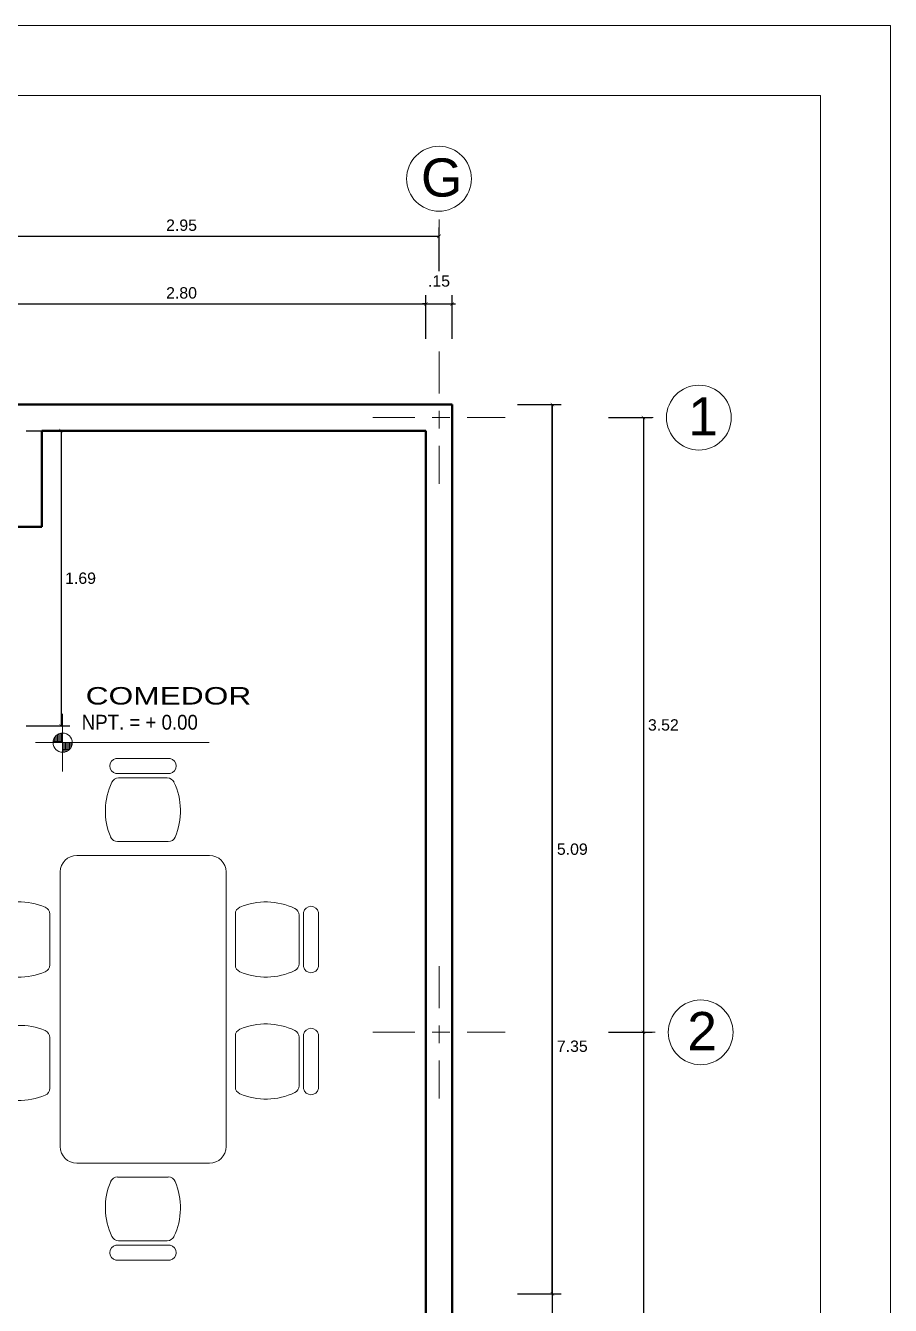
# Model space of a CAD drawing. Header units: millimetres. Extents: x 2033 to 2295, y 1536 to 1691.
# Drawn here: x 2267.91 to 2272.87, y 1591.13 to 1598.45 of the extents above; entities that cross this region are included whole.
import ezdxf

# ---------------------------------------------------------------- set-up
doc = ezdxf.new("R2010")
doc.units = ezdxf.units.MM
doc.linetypes.add('ACAD_ISO10W100', pattern=[18, 12, -3, 0, -3])
doc.layers.get('Defpoints').update_dxf_attribs({"color": 164})
for name, color, linetype, lineweight in [('cotas', 251, 'Continuous', 15), ('cut wood', 26, 'Continuous', 20), ('Ejes', 65, 'ACAD_ISO10W100', 15), ('Muebles', 33, 'Continuous', 9), ('muroalto', 12, 'Continuous', 50), ('PISOS', 252, 'Continuous', 0), ('TEXTOS', 7, 'Continuous', 5), ('UNO', 254, 'Continuous', 9)]:
    doc.layers.add(name, color=color, linetype=linetype, lineweight=lineweight)
doc.styles.add('ARDELG', font='arial.ttf', dxfattribs={"width": 0.9, "height": 0.1})
doc.styles.add('ARIAL', font='arial.ttf', dxfattribs={"width": 1.3, "height": 0.1})
doc.styles.add('Micky-Arial', font='arial.ttf', dxfattribs={"width": 1.5, "height": 0.125})
doc.styles.get("Standard").update_dxf_attribs({"font": 'arial.ttf'})
doc.dimstyles.new('Aritek', dxfattribs={"dimtxt": 0.065, "dimasz": 0.02, "dimexe": 0.05, "dimexo": 0.15, "dimgap": 0.03, "dimtad": 2, "dimtih": 1, "dimtoh": 1, "dimzin": 4, "dimdsep": 46, "dimtxsty": 'Standard', "dimblk": 'ARCHTICK', "dimcen": 0.1, "dimclrt": 7, "dimadec": 0, "dimazin": 0, "dimtfac": 1, "dimtmove": 2, "dimatfit": 1, "dimldrblk": 'DOTSMALL', "dimfxl": 0.2, "dimfxlon": 1, "dimarcsym": 0})

# ---------------------------------------------------------------- blocks, each defined once
blk = doc.blocks.new('mesaa')
at = {"layer": 'Muebles', "lineweight": 0}
for p, q in [((4594.7062, 562.2277), (4594.3958, 562.2277)), ((4595.4128, 562.2277), (4595.1024, 562.2277)), ((4594.7062, 562.1422), (4594.3958, 562.1422)), ((4595.4128, 562.1422), (4595.1024, 562.1422)), ((4594.6904, 562.1165), (4594.4116, 562.1165)), ((4595.397, 562.1165), (4595.1182, 562.1165)), ((4595.6443, 561.6921), (4594.0715, 561.6921)), ((4594.6964, 561.7515), (4594.4056, 561.7515)), ((4595.403, 561.7515), (4595.1121, 561.7515)), ((4593.9765, 560.8371), (4593.9765, 561.5971)), ((4595.7393, 560.8371), (4595.7393, 561.5971)), ((4593.4215, 561.0633), (4593.4215, 561.3737)), ((4593.507, 561.0633), (4593.507, 561.3737)), ((4593.5326, 561.0791), (4593.5326, 561.3579)), ((4593.8976, 561.073), (4593.8976, 561.3639)), ((4595.8182, 561.073), (4595.8182, 561.3639)), ((4596.1832, 561.0791), (4596.1832, 561.3579)), ((4596.2088, 561.0633), (4596.2088, 561.3737)), ((4596.2943, 561.0633), (4596.2943, 561.3737)), ((4594.0715, 560.7421), (4595.6443, 560.7421)), ((4594.7044, 560.6891), (4594.4136, 560.6891)), ((4595.403, 560.6891), (4595.1121, 560.6891)), ((4594.7142, 560.2984), (4594.4038, 560.2984)), ((4594.6984, 560.3241), (4594.4196, 560.3241)), ((4595.4128, 560.2984), (4595.1024, 560.2984)), ((4595.397, 560.3241), (4595.1182, 560.3241)), ((4594.7142, 560.2129), (4594.4038, 560.2129)), ((4595.4128, 560.2129), (4595.1024, 560.2129))]:
    blk.add_line(p, q, dxfattribs=at)
for centre, radius, start, end in [((4594.4043, 562.1849), 0.0436, 101.30993, 258.69007), ((4594.6977, 562.1849), 0.0436, 281.30993, 78.69007), ((4595.1109, 562.1849), 0.0436, 101.30993, 258.69007), ((4595.4043, 562.1849), 0.0436, 281.30993, 78.69007), ((4594.7204, 561.9273), 0.3845, 154.6217, 202.90241), ((4594.4116, 562.0738), 0.0428, 90, 154.6217), ((4594.6904, 562.0738), 0.0428, 25.3783, 90), ((4594.3816, 561.9273), 0.3845, 337.09759, 25.3783), ((4595.427, 561.9273), 0.3845, 154.6217, 202.90241), ((4595.1182, 562.0738), 0.0428, 90, 154.6217), ((4595.397, 562.0738), 0.0428, 25.3783, 90), ((4595.0882, 561.9273), 0.3845, 337.09759, 25.3783), ((4594.4056, 561.7943), 0.0428, 202.90241, 270), ((4594.6964, 561.7943), 0.0428, 270, 337.09759), ((4595.1121, 561.7943), 0.0428, 202.90241, 270), ((4595.403, 561.7943), 0.0428, 270, 337.09759), ((4594.0715, 561.5971), 0.095, 90, 180), ((4595.6443, 561.5971), 0.095, 0, 90), ((4593.4642, 561.3651), 0.0436, 11.30993, 168.69007), ((4593.5754, 561.3579), 0.0428, 115.3783, 180), ((4593.7219, 561.0491), 0.3845, 67.09759, 115.3783), ((4593.8549, 561.3639), 0.0428, 0, 67.09759), ((4595.8609, 561.3639), 0.0428, 112.90241, 180), ((4595.9939, 561.0491), 0.3845, 64.6217, 112.90241), ((4596.1404, 561.3579), 0.0428, 0, 64.6217), ((4596.2516, 561.3651), 0.0436, 11.30993, 168.69007), ((4593.4642, 561.0718), 0.0436, 191.30993, 348.69007), ((4593.5754, 561.0791), 0.0428, 180, 244.6217), ((4593.7219, 561.3879), 0.3845, 244.6217, 292.90241), ((4593.8549, 561.073), 0.0428, 292.90241, 0), ((4595.8609, 561.073), 0.0428, 180, 247.09759), ((4595.9939, 561.3879), 0.3845, 247.09759, 295.3783), ((4596.1404, 561.0791), 0.0428, 295.3783, 0), ((4596.2516, 561.0718), 0.0436, 191.30993, 348.69007), ((4594.0715, 560.8371), 0.095, 180, 270), ((4595.6443, 560.8371), 0.095, 270, 0), ((4594.7284, 560.5133), 0.3845, 157.09759, 205.3783), ((4594.4136, 560.6463), 0.0428, 90, 157.09759), ((4594.7044, 560.6463), 0.0428, 22.90241, 90), ((4594.3896, 560.5133), 0.3845, 334.6217, 22.90241), ((4595.427, 560.5133), 0.3845, 157.09759, 205.3783), ((4595.1121, 560.6463), 0.0428, 90, 157.09759), ((4595.403, 560.6463), 0.0428, 22.90241, 90), ((4595.0882, 560.5133), 0.3845, 334.6217, 22.90241), ((4594.4123, 560.2557), 0.0436, 101.30993, 258.69007), ((4594.4196, 560.3668), 0.0428, 205.3783, 270), ((4594.6984, 560.3668), 0.0428, 270, 334.6217), ((4594.7057, 560.2557), 0.0436, 281.30993, 78.69007), ((4595.1109, 560.2557), 0.0436, 101.30993, 258.69007), ((4595.1182, 560.3668), 0.0428, 205.3783, 270), ((4595.397, 560.3668), 0.0428, 270, 334.6217), ((4595.4043, 560.2557), 0.0436, 281.30993, 78.69007)]:
    blk.add_arc(centre, radius, start, end, dxfattribs=at)
blk = doc.blocks.new('_ArchTick')
at = {"color": 0, "linetype": 'ByBlock', "const_width": 0.15}
blk.add_lwpolyline([(-0.5, -0.5), (0.5, 0.5)], dxfattribs=at)
blk = doc.blocks.new('*D411')
at = {"layer": 'Defpoints', "color": 0, "linetype": 'Continuous', "transparency": 16777216}
for p in [(2267.5049, 1596.1346), (2267.5049, 1594.4446), (2268.114, 1594.4446)]:
    blk.add_point(p, dxfattribs=at)
at = {"layer": 'PISOS', "color": 0, "linetype": 'Continuous', "lineweight": -2, "transparency": 16777216}
for p, q in [((2267.914, 1596.1346), (2268.164, 1596.1346)), ((2268.114, 1596.1346), (2268.114, 1594.4446)), ((2267.914, 1594.4446), (2268.164, 1594.4446))]:
    blk.add_line(p, q, dxfattribs=at)
at = {"layer": 'PISOS', "color": 0, "linetype": 'Continuous', "lineweight": -2, "transparency": 16777216, "xscale": 0.02, "yscale": 0.02, "zscale": 0.02}
for p, rotation in [((2268.114, 1596.1346), 90), ((2268.114, 1594.4446), 270)]:
    blk.add_blockref('_ArchTick', p, dxfattribs=dict(at, rotation=rotation))
at = {"layer": 'PISOS', "color": 7, "linetype": 'Continuous', "transparency": 16777216, "insert": (2268.2254, 1595.2896), "char_height": 0.065, "attachment_point": 5}
blk.add_mtext('1.69', dxfattribs=at)
blk = doc.blocks.new('_DotSmall')
at = {"color": 0, "linetype": 'ByBlock', "const_width": 0.5}
blk.add_lwpolyline([(-0.0625, 0, 1), (0.0625, 0, 1)], format="xyb", close=True, dxfattribs=at)
blk = doc.blocks.new('*D493')
at = {"layer": 'cotas', "color": 0, "linetype": 'Continuous', "lineweight": -2, "transparency": 16777216}
for p, q in [((2267.404, 1596.6604), (2267.404, 1596.9104)), ((2270.204, 1596.6604), (2270.204, 1596.9104)), ((2267.404, 1596.8604), (2270.204, 1596.8604))]:
    blk.add_line(p, q, dxfattribs=at)
at = {"layer": 'Defpoints', "color": 0, "linetype": 'Continuous', "transparency": 16777216}
for p in [(2270.204, 1596.8604), (2267.404, 1596.1346), (2270.204, 1596.1346)]:
    blk.add_point(p, dxfattribs=at)
at = {"layer": 'cotas', "color": 0, "linetype": 'Continuous', "lineweight": -2, "transparency": 16777216, "xscale": 0.02, "yscale": 0.02, "zscale": 0.02, "rotation": 180}
blk.add_blockref('_ArchTick', (2267.404, 1596.8604), dxfattribs=at)
at = {"layer": 'cotas', "color": 0, "linetype": 'Continuous', "lineweight": -2, "transparency": 16777216, "xscale": 0.02, "yscale": 0.02, "zscale": 0.02}
blk.add_blockref('_ArchTick', (2270.204, 1596.8604), dxfattribs=at)
at = {"layer": 'cotas', "color": 7, "linetype": 'Continuous', "transparency": 16777216, "insert": (2268.804, 1596.9236), "char_height": 0.065, "attachment_point": 5}
blk.add_mtext('2.80', dxfattribs=at)
blk = doc.blocks.new('*D494')
at = {"layer": 'cotas', "color": 0, "linetype": 'Continuous', "lineweight": -2, "transparency": 16777216}
for p, q in [((2270.204, 1596.6604), (2270.204, 1596.9104)), ((2270.354, 1596.6604), (2270.354, 1596.9104)), ((2270.204, 1596.8604), (2270.184, 1596.8604)), ((2270.204, 1596.8604), (2270.354, 1596.8604)), ((2270.354, 1596.8604), (2270.374, 1596.8604))]:
    blk.add_line(p, q, dxfattribs=at)
at = {"layer": 'Defpoints', "color": 0, "linetype": 'Continuous', "transparency": 16777216}
for p in [(2270.354, 1596.8604), (2270.354, 1596.2846), (2270.204, 1596.1346)]:
    blk.add_point(p, dxfattribs=at)
at = {"layer": 'cotas', "color": 0, "linetype": 'Continuous', "lineweight": -2, "transparency": 16777216, "xscale": 0.02, "yscale": 0.02, "zscale": 0.02}
blk.add_blockref('_ArchTick', (2270.204, 1596.8604), dxfattribs=at)
at = {"layer": 'cotas', "color": 0, "linetype": 'Continuous', "lineweight": -2, "transparency": 16777216, "xscale": 0.02, "yscale": 0.02, "zscale": 0.02, "rotation": 180}
blk.add_blockref('_ArchTick', (2270.354, 1596.8604), dxfattribs=at)
at = {"layer": 'cotas', "color": 7, "linetype": 'Continuous', "transparency": 16777216, "insert": (2270.279, 1596.9918), "char_height": 0.065, "attachment_point": 5}
blk.add_mtext('.15', dxfattribs=at)
blk = doc.blocks.new('*D503')
at = {"layer": 'cotas', "color": 0, "linetype": 'Continuous', "lineweight": -2, "transparency": 16777216}
for p, q in [((2270.7282, 1596.2846), (2270.9782, 1596.2846)), ((2270.9282, 1591.1916), (2270.9282, 1596.2846)), ((2270.7282, 1591.1916), (2270.9782, 1591.1916))]:
    blk.add_line(p, q, dxfattribs=at)
at = {"layer": 'Defpoints', "color": 0, "linetype": 'Continuous', "transparency": 16777216}
for p in [(2262.854, 1596.2846), (2270.9282, 1596.2846), (2262.854, 1591.1916)]:
    blk.add_point(p, dxfattribs=at)
at = {"layer": 'cotas', "color": 0, "linetype": 'Continuous', "lineweight": -2, "transparency": 16777216, "xscale": 0.02, "yscale": 0.02, "zscale": 0.02}
for p, rotation in [((2270.9282, 1596.2846), 90), ((2270.9282, 1591.1916), 270)]:
    blk.add_blockref('_ArchTick', p, dxfattribs=dict(at, rotation=rotation))
at = {"layer": 'cotas', "color": 7, "linetype": 'Continuous', "transparency": 16777216, "insert": (2271.0427, 1593.7381), "char_height": 0.065, "attachment_point": 5}
blk.add_mtext('5.09', dxfattribs=at)
blk = doc.blocks.new('*D504')
at = {"layer": 'cotas', "color": 0, "linetype": 'Continuous', "lineweight": -2, "transparency": 16777216}
for p, q in [((2270.7282, 1596.2846), (2270.9782, 1596.2846)), ((2270.9282, 1596.2846), (2270.9282, 1588.9346)), ((2270.7282, 1588.9346), (2270.9782, 1588.9346))]:
    blk.add_line(p, q, dxfattribs=at)
at = {"layer": 'Defpoints', "color": 0, "linetype": 'Continuous', "transparency": 16777216}
for p in [(2262.854, 1596.2846), (2270.354, 1588.9346), (2270.9282, 1588.9346)]:
    blk.add_point(p, dxfattribs=at)
at = {"layer": 'cotas', "color": 0, "linetype": 'Continuous', "lineweight": -2, "transparency": 16777216, "xscale": 0.02, "yscale": 0.02, "zscale": 0.02}
for p, rotation in [((2270.9282, 1596.2846), 90), ((2270.9282, 1588.9346), 270)]:
    blk.add_blockref('_ArchTick', p, dxfattribs=dict(at, rotation=rotation))
at = {"layer": 'cotas', "color": 7, "linetype": 'Continuous', "transparency": 16777216, "insert": (2271.0426, 1592.6096), "char_height": 0.065, "attachment_point": 5}
blk.add_mtext('7.35', dxfattribs=at)
blk = doc.blocks.new('*D526')
at = {"layer": 'cotas', "color": 0, "linetype": 'Continuous', "lineweight": -2, "transparency": 16777216}
for p, q in [((2267.329, 1597.048), (2267.329, 1597.298)), ((2267.329, 1597.248), (2270.279, 1597.248)), ((2270.279, 1597.048), (2270.279, 1597.298))]:
    blk.add_line(p, q, dxfattribs=at)
at = {"layer": 'Defpoints', "color": 0, "linetype": 'Continuous', "transparency": 16777216}
for p in [(2270.279, 1597.248), (2267.329, 1596.5879), (2270.279, 1596.5879)]:
    blk.add_point(p, dxfattribs=at)
at = {"layer": 'cotas', "color": 0, "linetype": 'Continuous', "lineweight": -2, "transparency": 16777216, "xscale": 0.02, "yscale": 0.02, "zscale": 0.02, "rotation": 180}
blk.add_blockref('_ArchTick', (2267.329, 1597.248), dxfattribs=at)
at = {"layer": 'cotas', "color": 0, "linetype": 'Continuous', "lineweight": -2, "transparency": 16777216, "xscale": 0.02, "yscale": 0.02, "zscale": 0.02}
blk.add_blockref('_ArchTick', (2270.279, 1597.248), dxfattribs=at)
at = {"layer": 'cotas', "color": 7, "linetype": 'Continuous', "transparency": 16777216, "insert": (2268.804, 1597.3112), "char_height": 0.065, "attachment_point": 5}
blk.add_mtext('2.95', dxfattribs=at)
blk = doc.blocks.new('*D527')
at = {"layer": 'cotas', "color": 0, "linetype": 'Continuous', "lineweight": -2, "transparency": 16777216}
for p, q in [((2271.2501, 1596.2096), (2271.5001, 1596.2096)), ((2271.4501, 1596.2096), (2271.4501, 1592.6895)), ((2271.2501, 1592.6895), (2271.5001, 1592.6895))]:
    blk.add_line(p, q, dxfattribs=at)
at = {"layer": 'Defpoints', "color": 0, "linetype": 'Continuous', "transparency": 16777216}
for p in [(2270.6573, 1596.2096), (2270.6573, 1592.6895), (2271.4501, 1592.6895)]:
    blk.add_point(p, dxfattribs=at)
at = {"layer": 'cotas', "color": 0, "linetype": 'Continuous', "lineweight": -2, "transparency": 16777216, "xscale": 0.02, "yscale": 0.02, "zscale": 0.02}
for p, rotation in [((2271.4501, 1596.2096), 90), ((2271.4501, 1592.6895), 270)]:
    blk.add_blockref('_ArchTick', p, dxfattribs=dict(at, rotation=rotation))
at = {"layer": 'cotas', "color": 7, "linetype": 'Continuous', "transparency": 16777216, "insert": (2271.5642, 1594.4495), "char_height": 0.065, "attachment_point": 5}
blk.add_mtext('3.52', dxfattribs=at)
blk = doc.blocks.new('*D528')
at = {"layer": 'cotas', "color": 0, "linetype": 'Continuous', "lineweight": -2, "transparency": 16777216}
for p, q in [((2271.2501, 1592.6895), (2271.5001, 1592.6895)), ((2271.4501, 1592.6895), (2271.4501, 1589.0096)), ((2271.2501, 1589.0096), (2271.5001, 1589.0096))]:
    blk.add_line(p, q, dxfattribs=at)
at = {"layer": 'Defpoints', "color": 0, "linetype": 'Continuous', "transparency": 16777216}
for p in [(2270.6573, 1592.6895), (2270.6573, 1589.0096), (2271.4501, 1589.0096)]:
    blk.add_point(p, dxfattribs=at)
at = {"layer": 'cotas', "color": 0, "linetype": 'Continuous', "lineweight": -2, "transparency": 16777216, "xscale": 0.02, "yscale": 0.02, "zscale": 0.02}
for p, rotation in [((2271.4501, 1592.6895), 90), ((2271.4501, 1589.0096), 270)]:
    blk.add_blockref('_ArchTick', p, dxfattribs=dict(at, rotation=rotation))
at = {"layer": 'cotas', "color": 7, "linetype": 'Continuous', "transparency": 16777216, "insert": (2271.5646, 1590.8495), "char_height": 0.065, "attachment_point": 5}
blk.add_mtext('3.68', dxfattribs=at)

msp = doc.modelspace()

# ---------------------------------------------------------------- hatches: boundary and pattern name
at = {"layer": 'UNO', "ltscale": 0.005}
h = msp.add_hatch(dxfattribs=at)
h.set_pattern_fill('AR-PARQ1', color=21, scale=0.00015, style=0)
h.set_pattern_definition([(90, (2079.57481, 1374.2138), (-0.04572, 0.04572), [0.04572, -0.04572]), (90, (2079.58243, 1374.2138), (-0.04572, 0.04572), [0.04572, -0.04572]), (90, (2079.59005, 1374.2138), (-0.04572, 0.04572), [0.04572, -0.04572]), (90, (2079.59767, 1374.2138), (-0.04572, 0.04572), [0.04572, -0.04572]), (90, (2079.60529, 1374.2138), (-0.04572, 0.04572), [0.04572, -0.04572]), (90, (2079.61291, 1374.2138), (-0.04572, 0.04572), [0.04572, -0.04572]), (90, (2079.62053, 1374.2138), (-0.04572, 0.04572), [0.04572, -0.04572]), (360, (2079.57481, 1374.25952), (0.04572, -0.04572), [0.04572, -0.04572]), (360, (2079.57481, 1374.26714), (0.04572, -0.04572), [0.04572, -0.04572]), (360, (2079.57481, 1374.27476), (0.04572, -0.04572), [0.04572, -0.04572]), (360, (2079.57481, 1374.28238), (0.04572, -0.04572), [0.04572, -0.04572]), (360, (2079.57481, 1374.29), (0.04572, -0.04572), [0.04572, -0.04572]), (360, (2079.57481, 1374.29762), (0.04572, -0.04572), [0.04572, -0.04572]), (360, (2079.57481, 1374.30524), (0.04572, -0.04572), [0.04572, -0.04572])])
h.paths.add_polyline_path([(2268.123, 1594.3484), (2268.123, 1594.4034, 0.414214), (2268.068, 1594.3484)])
h.paths.add_polyline_path([(2268.123, 1594.3484), (2268.123, 1594.2934, 0.414214), (2268.178, 1594.3484)])

# ---------------------------------------------------------------- linework, layer by layer
at = {"layer": 'cut wood', "linetype": 'Continuous'}
for points in [[(2272.8651, 1598.4546), (2272.8651, 1570.4546), (2252.8651, 1570.4546), (2252.8651, 1598.4546)], [(2272.4651, 1598.0546), (2272.4651, 1570.8546), (2253.2651, 1570.8546), (2253.2651, 1598.0546)]]:
    msp.add_lwpolyline(points, close=True, dxfattribs=at)
at = {"layer": 'Ejes', "ltscale": 0.02}
for p, q in [((2270.279, 1597.1041), (2270.279, 1597.3918)), ((2271.2665, 1596.2096), (2271.5822, 1596.2096)), ((2271.2765, 1592.6895), (2271.5922, 1592.6895))]:
    msp.add_line(p, q, dxfattribs=at)
at = {"layer": 'Ejes', "color": 32, "linetype": 'Continuous'}
for centre in [(2270.279, 1597.5775), (2271.7679, 1596.2096), (2271.7779, 1592.6895)]:
    msp.add_circle(centre, 0.1857, dxfattribs=at)
at = {"layer": 'muroalto'}
for p, q in [((2262.729, 1596.2846), (2270.354, 1596.2846)), ((2270.354, 1596.2846), (2270.354, 1588.9346)), ((2268.004, 1596.1346), (2270.204, 1596.1346)), ((2268.004, 1595.5846), (2268.004, 1596.1346)), ((2270.204, 1596.1346), (2270.204, 1589.0846)), ((2267.404, 1595.5846), (2268.004, 1595.5846))]:
    msp.add_line(p, q, dxfattribs=at)
at = {"layer": 'UNO', "linetype": 'ACAD_ISO10W100', "ltscale": 0.02}
for p, q in [((2270.279, 1596.5879), (2270.279, 1595.8313)), ((2269.9007, 1596.2096), (2270.6573, 1596.2096)), ((2270.279, 1593.0678), (2270.279, 1592.3112)), ((2269.9007, 1592.6895), (2270.6573, 1592.6895))]:
    msp.add_line(p, q, dxfattribs=at)
at = {"layer": 'UNO', "ltscale": 0.005}
for p, q in [((2268.123, 1594.5137), (2268.123, 1594.3484)), ((2268.9631, 1594.3484), (2267.9671, 1594.3484)), ((2268.123, 1594.1831), (2268.123, 1594.3484))]:
    msp.add_line(p, q, dxfattribs=at)
msp.add_circle((2268.123, 1594.3484), 0.055, dxfattribs=at)

# ---------------------------------------------------------------- block references
at = {"layer": 'Muebles', "color": 0, "lineweight": 0, "rotation": 90}
msp.add_blockref('mesaa', (2829.8013, -3002.0366), dxfattribs=at)

# ---------------------------------------------------------------- texts
at = {"layer": 'Ejes', "color": 7, "linetype": 'Continuous', "style": 'Micky-Arial'}
for s, p in [('G', (2270.1757, 1597.4753)), ('1', (2271.7071, 1596.1073)), ('2', (2271.7014, 1592.5873))]:
    msp.add_text(s, height=0.2187, dxfattribs=at).set_placement(p)
at = {"layer": 'TEXTOS', "ltscale": 0.005, "attachment_point": 1}
for s, insert, char_height, width, style in [('COMEDOR', (2268.2549, 1594.6666), 0.1, 1.686, 'ARIAL'), ('NPT. = + 0.00', (2268.2323, 1594.5077), 0.085, 1, 'ARDELG')]:
    msp.add_mtext(s, dxfattribs=dict(at, insert=insert, char_height=char_height, width=width, style=style))

# ---------------------------------------------------------------- dimensions: what is measured, and where the dimension line sits
at = {"layer": 'cotas', "linetype": 'Continuous'}
for base, p1, p2, picture, middle in [((2270.279, 1597.248), (2267.329, 1596.5879), (2270.279, 1596.5879), '*D526', (2268.804, 1597.3112)), ((2270.354, 1596.8604), (2270.204, 1596.1346), (2270.354, 1596.2846), '*D494', (2270.279, 1596.9918)), ((2270.204, 1596.8604), (2267.404, 1596.1346), (2270.204, 1596.1346), '*D493', (2268.804, 1596.9236))]:
    dim = msp.add_linear_dim(base=base, p1=p1, p2=p2, dimstyle='Aritek', dxfattribs=at)
    dim.commit()
    dim.dimension.update_dxf_attribs({"geometry": picture, "text_midpoint": middle})
for base, p1, p2, picture, middle in [((2270.9282, 1596.2846), (2262.854, 1591.1916), (2262.854, 1596.2846), '*D503', (2271.0427, 1593.7381)), ((2270.9282, 1588.9346), (2262.854, 1596.2846), (2270.354, 1588.9346), '*D504', (2271.0426, 1592.6096)), ((2271.4501, 1592.6895), (2270.6573, 1596.2096), (2270.6573, 1592.6895), '*D527', (2271.5642, 1594.4495)), ((2271.4501, 1589.0096), (2270.6573, 1592.6895), (2270.6573, 1589.0096), '*D528', (2271.5646, 1590.8495))]:
    dim = msp.add_linear_dim(base=base, p1=p1, p2=p2, angle=90, dimstyle='Aritek', dxfattribs=at)
    dim.commit()
    dim.dimension.update_dxf_attribs({"geometry": picture, "text_midpoint": middle})
at = {"layer": 'PISOS', "linetype": 'Continuous'}
dim = msp.add_linear_dim(base=(2268.114, 1594.4446), p1=(2267.5049, 1596.1346), p2=(2267.5049, 1594.4446), angle=90, dimstyle='Aritek', dxfattribs=at)
dim.commit()
dim.dimension.update_dxf_attribs({"geometry": '*D411', "text_midpoint": (2268.2254, 1595.2896)})

doc.saveas('drawing.dxf')
